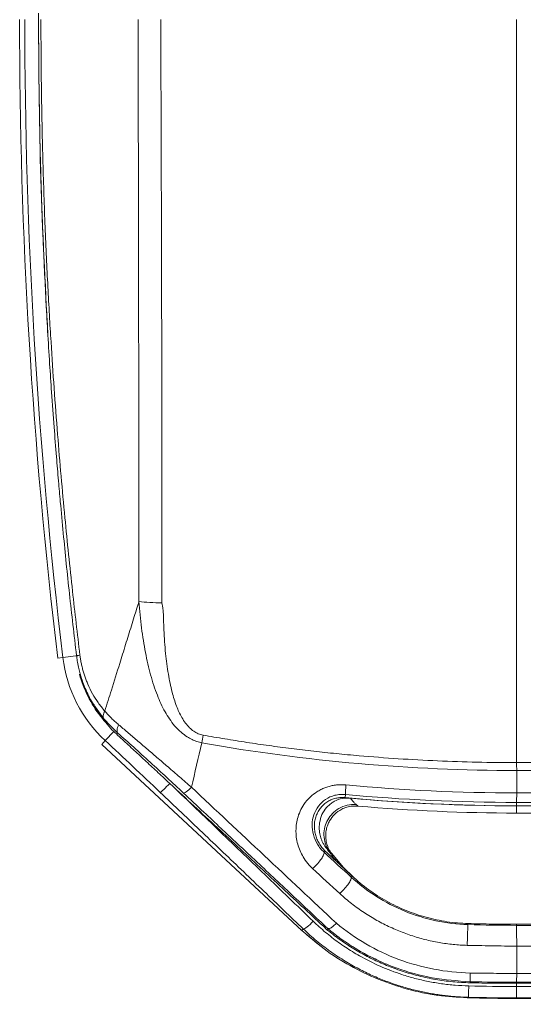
# Model space of a CAD drawing. Header units: inches. Extents: x 1127 to 2406, y 573 to 922.
# Drawn here: x 1360.84 to 1377.86, y 707.42 to 740.42 of the extents above; entities that cross this region are included whole.
import ezdxf

# ---------------------------------------------------------------- set-up
doc = ezdxf.new("R2010")
doc.units = ezdxf.units.IN

msp = doc.modelspace()

# ---------------------------------------------------------------- linework, layer by layer
at = {"color": 7, "linetype": 'Continuous', "lineweight": 15}
for p, q in [((1361.48, 740.42), (1361.48, 752.72)), ((1361.48, 740.42), (1361.484, 740.42)), ((1362.129, 718.895), (1362.303, 718.916)), ((1362.739, 718.969), (1362.303, 718.916)), ((1363.912, 716.612), (1363.681, 716.85)), ((1363.73, 716.11), (1363.611, 715.982)), ((1364.157, 716.359), (1364.109, 716.335)), ((1363.611, 715.982), (1370.367, 709.702)), ((1377.593, 715.37), (1382.593, 715.37)), ((1377.605, 715.104), (1382.581, 715.104)), ((1371.823, 714.19), (1371.833, 714.296)), ((1377.605, 714.35), (1382.581, 714.35)), ((1372.098, 713.907), (1372.262, 713.905)), ((1372.251, 713.905), (1372.245, 713.911)), ((1372.245, 713.911), (1372.251, 713.905)), ((1377.593, 714.027), (1382.593, 714.027)), ((1377.593, 713.914), (1377.593, 714.027)), ((1377.593, 713.914), (1382.593, 713.914)), ((1377.593, 713.67), (1382.593, 713.67)), ((1371.148, 712.389), (1371.108, 712.348)), ((1372.054, 711.547), (1372.02, 711.511)), ((1371.207, 709.738), (1371.084, 709.852)), ((1375.961, 709.944), (1375.96, 709.909)), ((1377.593, 709.92), (1377.593, 709.884)), ((1382.593, 709.92), (1377.593, 709.92)), ((1382.593, 709.884), (1377.593, 709.884)), ((1370.364, 709.719), (1370.355, 709.713)), ((1370.355, 709.713), (1371.011, 709.173)), ((1371.207, 709.738), (1371.237, 709.772)), ((1377.605, 709.183), (1377.605, 708.259)), ((1382.581, 709.183), (1377.605, 709.183)), ((1382.581, 708.259), (1377.605, 708.259)), ((1376.034, 707.983), (1376.033, 707.947)), ((1382.593, 707.966), (1377.593, 707.966)), ((1377.593, 707.966), (1377.593, 707.929)), ((1382.593, 707.929), (1377.593, 707.929)), ((1377.593, 707.821), (1382.593, 707.821)), ((1377.593, 707.821), (1377.593, 707.44)), ((1375.197, 707.503), (1375.932, 707.441)), ((1375.937, 707.443), (1375.932, 707.441)), ((1375.932, 707.441), (1375.937, 707.443)), ((1377.593, 707.44), (1382.593, 707.44)), ((1377.593, 707.42), (1382.593, 707.42))]:
    msp.add_line(p, q, dxfattribs=at)
at = {"color": 8, "linetype": 'Continuous', "lineweight": 15}
for p, q in [((1362.303, 718.916), (1362.129, 718.895)), ((1362.796, 718.975), (1362.739, 718.969)), ((1363.405, 717.242), (1363.681, 716.85)), ((1364.157, 716.359), (1363.912, 716.612)), ((1363.611, 715.982), (1363.73, 716.11)), ((1363.73, 716.11), (1364.018, 716.42)), ((1372.189, 713.953), (1372.245, 713.911)), ((1377.593, 713.67), (1377.593, 713.914)), ((1370.414, 709.756), (1370.364, 709.719)), ((1377.593, 707.929), (1377.593, 707.821)), ((1375.977, 707.46), (1375.937, 707.443)), ((1377.593, 707.44), (1377.593, 707.42))]:
    msp.add_line(p, q, dxfattribs=at)
at = {"color": 7, "linetype": 'Continuous', "lineweight": 15, "flags": 128}
msp.add_lwpolyline([(1371.368, 712.303), (1371.75, 711.85), (1372.109, 711.496)], dxfattribs=at)
at = {"color": 7, "linetype": 'Continuous', "lineweight": 15}
for centre, radius, start, end in [((1541.593, 740.42), 180.75, 180, 186.8393), ((1541.593, 740.42), 180.575, 180, 186.8393), ((1366.845, 719.461), 4.575, 186.8393, 227.0879), ((1366.845, 719.461), 4.575, 186.8393, 227.0879), ((1377.593, 774.42), 60.506, 264.52796, 270), ((1377.593, 774.42), 60.506, 264.6915, 270), ((1377.593, 774.42), 60.75, 264.9555, 270), ((1377.593, 774.42), 66.599, 268.61708, 270), ((1377.593, 774.42), 67, 268.57932, 270)]:
    msp.add_arc(centre, radius, start, end, dxfattribs=at)
at = {"color": 8, "linetype": 'Continuous', "lineweight": 15}
msp.add_arc((1366.845, 719.461), 4.136, 195.6366, 217.6531, dxfattribs=at)
at = {"color": 7, "linetype": 'Continuous', "lineweight": 15}
for points, knots in [([(1361.48, 740.42), (1361.493, 738.629), (1361.52, 735.082), (1361.705, 731.541), (1361.796, 729.788)], [0, 0, 0, 0, 0.505113, 1, 1, 1, 1]), ([(1361.484, 740.42), (1361.485, 740.142), (1361.486, 739.581), (1361.492, 738.731), (1361.502, 737.863), (1361.516, 736.978), (1361.536, 736.076), (1361.557, 735.295), (1361.576, 734.671), (1361.592, 734.169), (1361.612, 733.608), (1361.64, 732.904), (1361.678, 732.046), (1361.727, 731.034), (1361.787, 729.939), (1361.853, 728.864), (1361.926, 727.783), (1362.002, 726.738), (1362.081, 725.743), (1362.131, 725.136), (1362.156, 724.862), (1362.156, 724.858)], [0, 0, 0, 0, 0.053466, 0.10804, 0.163722, 0.220513, 0.278412, 0.33742, 0.371007, 0.398677, 0.43399, 0.479208, 0.534329, 0.599355, 0.674285, 0.745319, 0.806863, 0.882844, 0.946946, 0.99917, 1, 1, 1, 1]), ([(1361.563, 740.42), (1361.564, 739.999), (1361.566, 739.17), (1361.58, 737.946), (1361.601, 736.761), (1361.629, 735.615), (1361.663, 734.508), (1361.703, 733.441), (1361.747, 732.412), (1361.795, 731.423), (1361.847, 730.474), (1361.946, 728.812), (1362.109, 726.533), (1362.356, 723.733), (1362.61, 721.253), (1362.793, 719.709), (1362.878, 718.989)], [0, 0, 0, 0, 0.0588048, 0.1157916, 0.170961, 0.2243135, 0.2758495, 0.3255691, 0.3734726, 0.4195599, 0.463831, 0.5062859, 0.6519677, 0.7828207, 0.8988353, 1, 1, 1, 1]), ([(1364.844, 740.42), (1364.844, 737.138), (1364.85, 733.857), (1364.862, 727.313), (1364.868, 724.05), (1364.869, 720.802)], [0, 0, 0, 0, 0.5, 0.5, 1, 1, 1, 1]), ([(1365.601, 740.42), (1365.603, 740.008), (1365.606, 739.185), (1365.611, 737.951), (1365.616, 736.717), (1365.62, 735.484), (1365.623, 734.251), (1365.627, 733.019), (1365.63, 731.788), (1365.633, 730.557), (1365.635, 729.328), (1365.638, 728.099), (1365.639, 726.872), (1365.641, 725.646), (1365.642, 724.421), (1365.643, 723.197), (1365.643, 721.975), (1365.643, 721.161), (1365.643, 720.755)], [0, 0, 0, 0, 0.062601, 0.125189, 0.187763, 0.250324, 0.312871, 0.375405, 0.437925, 0.500432, 0.562925, 0.625405, 0.687872, 0.750324, 0.812764, 0.875189, 0.937601, 1, 1, 1, 1]), ([(1364.869, 720.802), (1364.816, 720.633), (1364.697, 720.255), (1364.514, 719.663), (1364.351, 719.134), (1364.159, 718.514), (1363.959, 717.872), (1363.789, 717.343), (1363.714, 717.107)], [0, 0, 0, 0, 0.13616, 0.303585, 0.477146, 0.56388, 0.806289, 1, 1, 1, 1]), ([(1365.644, 720.755), (1365.504, 720.757), (1365.364, 720.763), (1365.1, 720.779), (1364.977, 720.789), (1364.869, 720.802)], [0, 0, 0, 0, 0.5, 0.5, 1, 1, 1, 1]), ([(1364.869, 720.802), (1364.881, 720.65), (1364.905, 720.352), (1364.954, 719.914), (1365.013, 719.493), (1365.083, 719.088), (1365.164, 718.7), (1365.257, 718.329), (1365.363, 717.977), (1365.513, 717.558), (1365.688, 717.177), (1365.894, 716.84), (1366.072, 716.605), (1366.27, 716.4), (1366.472, 716.247), (1366.653, 716.146), (1366.82, 716.077), (1366.933, 716.05), (1366.989, 716.037)], [0, 0, 0, 0, 0.082624, 0.162497, 0.239643, 0.314091, 0.385876, 0.455037, 0.521625, 0.585702, 0.696891, 0.748233, 0.800141, 0.856341, 0.902548, 0.936551, 0.96908, 1, 1, 1, 1]), ([(1365.643, 720.755), (1365.65, 720.722), (1365.664, 720.653), (1365.678, 720.542), (1365.689, 720.418), (1365.694, 720.301), (1365.698, 720.108), (1365.714, 719.696), (1365.756, 719.079), (1365.845, 718.379), (1365.967, 717.785), (1366.117, 717.295), (1366.274, 716.945), (1366.428, 716.705), (1366.562, 716.548), (1366.707, 716.427), (1366.863, 716.338), (1366.975, 716.311), (1367.03, 716.297)], [0, 0, 0, 0, 0.02022, 0.043013, 0.06844, 0.096547, 0.114476, 0.186282, 0.349062, 0.492911, 0.618296, 0.719372, 0.805305, 0.851212, 0.892522, 0.930202, 0.965518, 1, 1, 1, 1]), ([(1362.762, 718.976), (1362.77, 718.919), (1362.787, 718.79), (1362.824, 718.6), (1362.869, 718.414), (1362.92, 718.24), (1362.98, 718.06), (1363.098, 717.766), (1363.232, 717.478), (1363.37, 717.29), (1363.405, 717.242)], [0, 0, 0, 0, 0.089518, 0.202941, 0.301424, 0.389243, 0.489249, 0.601318, 0.89862, 1, 1, 1, 1]), ([(1362.878, 718.989), (1362.885, 718.941), (1362.898, 718.844), (1362.925, 718.7), (1362.958, 718.558), (1362.996, 718.418), (1363.04, 718.281), (1363.09, 718.145), (1363.172, 717.945), (1363.302, 717.686), (1363.491, 717.382), (1363.639, 717.2), (1363.714, 717.107)], [0, 0, 0, 0, 0.066506, 0.132682, 0.198779, 0.265034, 0.331669, 0.398885, 0.466867, 0.63842, 0.815552, 1, 1, 1, 1]), ([(1363.064, 717.858), (1363.088, 717.792), (1363.188, 717.511), (1363.463, 717.054), (1363.761, 716.706), (1363.91, 716.531)], [0, 0, 0, 0, 0.1314662, 0.5655415, 1, 1, 1, 1]), ([(1363.714, 717.107), (1363.686, 717.058), (1363.667, 717.007), (1363.656, 716.918), (1363.663, 716.879), (1363.681, 716.85)], [0, 0, 0, 0, 0.5, 0.5, 1, 1, 1, 1]), ([(1363.714, 717.107), (1363.751, 717.066), (1363.824, 716.985), (1363.939, 716.868), (1364.058, 716.755), (1364.141, 716.683), (1364.182, 716.648)], [0, 0, 0, 0, 0.255288, 0.507111, 0.755377, 1, 1, 1, 1]), ([(1364.182, 716.648), (1364.152, 716.586), (1364.133, 716.525), (1364.125, 716.423), (1364.136, 716.384), (1364.157, 716.359)], [0, 0, 0, 0, 0.5, 0.5, 1, 1, 1, 1]), ([(1364.182, 716.648), (1364.231, 716.607), (1364.328, 716.524), (1364.479, 716.396), (1364.634, 716.264), (1364.794, 716.128), (1364.959, 715.987), (1365.127, 715.843), (1365.299, 715.696), (1365.539, 715.49), (1365.852, 715.219), (1366.242, 714.882), (1366.504, 714.654), (1366.638, 714.538)], [0, 0, 0, 0, 0.0634782, 0.12795, 0.1934111, 0.259854, 0.327268, 0.3956394, 0.4649516, 0.5351851, 0.684148, 0.8392259, 1, 1, 1, 1]), ([(1364.109, 716.335), (1364.242, 716.212), (1364.509, 715.965), (1364.91, 715.592), (1365.315, 715.217), (1365.585, 714.966), (1365.72, 714.84)], [0, 0, 0, 0, 0.247085, 0.496083, 0.74704, 1, 1, 1, 1]), ([(1364.157, 716.359), (1364.502, 716.057), (1364.872, 715.724), (1365.62, 715.041), (1365.999, 714.691), (1366.368, 714.345)], [0, 0, 0, 0, 0.5, 0.5, 1, 1, 1, 1]), ([(1367.03, 716.297), (1367.275, 716.254), (1367.766, 716.168), (1368.507, 716.051), (1369.253, 715.942), (1370.004, 715.843), (1370.76, 715.753), (1371.522, 715.672), (1372.471, 715.584), (1373.609, 715.497), (1374.936, 715.425), (1376.265, 715.379), (1377.151, 715.373), (1377.593, 715.37)], [0, 0, 0, 0, 0.070399, 0.141123, 0.212184, 0.28359, 0.355352, 0.42748, 0.499983, 0.624693, 0.749991, 0.875159, 1, 1, 1, 1]), ([(1366.989, 716.037), (1368.736, 715.724), (1370.501, 715.492), (1374.045, 715.184), (1375.825, 715.106), (1377.605, 715.104)], [0, 0, 0, 0, 0.5, 0.5, 1, 1, 1, 1]), ([(1365.72, 714.84), (1365.987, 714.592), (1366.517, 714.099), (1367.307, 713.365), (1368.084, 712.642), (1368.851, 711.929), (1369.606, 711.227), (1370.349, 710.536), (1370.841, 710.079), (1371.084, 709.852)], [0, 0, 0, 0, 0.148937, 0.295813, 0.440666, 0.583526, 0.724391, 0.863226, 1, 1, 1, 1]), ([(1365.908, 714.668), (1365.838, 714.596), (1365.761, 714.519), (1365.641, 714.407), (1365.6, 714.374), (1365.584, 714.367)], [0, 0, 0, 0, 0.5, 0.5, 1, 1, 1, 1]), ([(1365.908, 714.668), (1366.172, 714.415), (1366.703, 713.907), (1367.5, 713.141), (1368.302, 712.369), (1369.111, 711.592), (1369.925, 710.808), (1370.469, 710.284), (1370.742, 710.02)], [0, 0, 0, 0, 0.1632902, 0.3278688, 0.4937846, 0.6610835, 0.8298085, 1, 1, 1, 1]), ([(1366.638, 714.538), (1366.575, 714.478), (1366.512, 714.423), (1366.414, 714.353), (1366.381, 714.34), (1366.368, 714.345)], [0, 0, 0, 0, 0.5, 0.5, 1, 1, 1, 1]), ([(1371.845, 714.618), (1371.798, 714.622), (1371.704, 714.628), (1371.561, 714.622), (1371.417, 714.602), (1371.273, 714.569), (1371.131, 714.523), (1370.993, 714.461), (1370.823, 714.363), (1370.621, 714.204), (1370.376, 713.912), (1370.196, 713.513), (1370.139, 713.03), (1370.202, 712.641), (1370.318, 712.342), (1370.44, 712.122), (1370.576, 711.939), (1370.684, 711.834), (1370.724, 711.795)], [0, 0, 0, 0, 0.033495, 0.067742, 0.102557, 0.138065, 0.174276, 0.211164, 0.248757, 0.319022, 0.402029, 0.535319, 0.648644, 0.772782, 0.832153, 0.889765, 0.959752, 1, 1, 1, 1]), ([(1371.833, 714.295), (1371.829, 714.302), (1371.829, 714.347), (1371.833, 714.437), (1371.835, 714.47), (1371.839, 714.538), (1371.842, 714.575), (1371.845, 714.618)], [0, 0, 0, 0, 0.5, 0.5, 0.75, 0.75, 1, 1, 1, 1]), ([(1370.414, 709.756), (1370.193, 709.967), (1369.749, 710.392), (1369.077, 711.035), (1368.396, 711.686), (1367.706, 712.345), (1367.007, 713.012), (1366.299, 713.687), (1365.823, 714.139), (1365.584, 714.367)], [0, 0, 0, 0, 0.137793, 0.277256, 0.4184, 0.561236, 0.705775, 0.852026, 1, 1, 1, 1]), ([(1366.368, 714.345), (1366.597, 714.13), (1367.021, 713.732), (1367.605, 713.185), (1368.085, 712.734), (1368.463, 712.379), (1369.096, 711.785), (1370.011, 710.925), (1370.83, 710.155), (1371.237, 709.772)], [0, 0, 0, 0, 0.140225, 0.2595, 0.357825, 0.435197, 0.491618, 0.747535, 1, 1, 1, 1]), ([(1371.109, 712.348), (1371.063, 712.389), (1371.023, 712.431), (1370.948, 712.523), (1370.914, 712.572), (1370.822, 712.725), (1370.776, 712.833), (1370.688, 713.166), (1370.693, 713.4), (1370.835, 713.814), (1370.974, 714.004), (1371.252, 714.192), (1371.359, 714.239), (1371.532, 714.282), (1371.592, 714.292), (1371.712, 714.302), (1371.769, 714.301), (1371.833, 714.295)], [0, 0, 0, 0, 0.0625, 0.0625, 0.125, 0.125, 0.25, 0.25, 0.5, 0.5, 0.75, 0.75, 0.875, 0.875, 0.9375, 0.9375, 1, 1, 1, 1]), ([(1371.148, 712.389), (1371.126, 712.41), (1371.087, 712.448), (1371.032, 712.513), (1370.983, 712.579), (1370.925, 712.672), (1370.864, 712.793), (1370.813, 712.945), (1370.783, 713.11), (1370.778, 713.284), (1370.802, 713.456), (1370.851, 713.611), (1370.923, 713.753), (1371.021, 713.885), (1371.138, 713.997), (1371.265, 714.082), (1371.375, 714.13), (1371.466, 714.159), (1371.535, 714.176), (1371.606, 714.187), (1371.666, 714.192), (1371.714, 714.194), (1371.75, 714.194), (1371.787, 714.193), (1371.81, 714.191), (1371.823, 714.19)], [0, 0, 0, 0, 0.03125, 0.0625, 0.09375, 0.125, 0.1875, 0.25, 0.3125, 0.375, 0.4375, 0.5, 0.5625, 0.624999, 0.687499, 0.749999, 0.812499, 0.843749, 0.874999, 0.906249, 0.937499, 0.953124, 0.968749, 0.984374, 1, 1, 1, 1]), ([(1371.139, 712.555), (1371.12, 712.585), (1371.082, 712.643), (1371.037, 712.734), (1371, 712.828), (1370.973, 712.924), (1370.954, 713.022), (1370.944, 713.136), (1370.947, 713.267), (1370.976, 713.458), (1371.056, 713.686), (1371.201, 713.876), (1371.342, 713.996), (1371.496, 714.094), (1371.715, 714.179), (1371.901, 714.175), (1371.995, 714.173)], [0, 0, 0, 0, 0.045748, 0.090355, 0.134184, 0.177611, 0.221022, 0.2648, 0.328893, 0.392584, 0.518367, 0.640789, 0.700636, 0.760152, 0.878317, 1, 1, 1, 1]), ([(1371.995, 714.173), (1372.012, 714.153), (1372.044, 714.112), (1372.088, 714.06), (1372.127, 714.017), (1372.161, 713.981), (1372.18, 713.962), (1372.189, 713.953)], [0, 0, 0, 0, 0.2095315, 0.4142442, 0.6141888, 0.8094207, 1, 1, 1, 1]), ([(1377.605, 714.35), (1377.603, 714.26), (1377.601, 714.18), (1377.597, 714.066), (1377.595, 714.032), (1377.593, 714.027)], [0, 0, 0, 0, 0.5, 0.5, 1, 1, 1, 1]), ([(1371.296, 712.367), (1371.237, 712.447), (1371.19, 712.538), (1371.125, 712.728), (1371.108, 712.828), (1371.102, 713.022), (1371.114, 713.117), (1371.16, 713.292), (1371.193, 713.371), (1371.313, 713.585), (1371.441, 713.726), (1371.696, 713.872), (1371.79, 713.91), (1371.987, 713.954), (1372.09, 713.961), (1372.189, 713.953)], [0, 0, 0, 0, 0.125, 0.125, 0.25, 0.25, 0.375, 0.375, 0.5, 0.5, 0.75, 0.75, 0.875, 0.875, 1, 1, 1, 1]), ([(1371.368, 712.303), (1371.348, 712.331), (1371.308, 712.386), (1371.26, 712.476), (1371.221, 712.569), (1371.192, 712.664), (1371.173, 712.759), (1371.163, 712.854), (1371.162, 712.946), (1371.17, 713.034), (1371.184, 713.119), (1371.205, 713.198), (1371.231, 713.273), (1371.261, 713.342), (1371.326, 713.467), (1371.459, 713.639), (1371.667, 713.789), (1371.876, 713.873), (1372.062, 713.912), (1372.188, 713.907), (1372.251, 713.905)], [0, 0, 0, 0, 0.044435, 0.088631, 0.132353, 0.175382, 0.217518, 0.258586, 0.298441, 0.336964, 0.374068, 0.409692, 0.443801, 0.476381, 0.507493, 0.627479, 0.754857, 0.835952, 0.918152, 1, 1, 1, 1]), ([(1371.296, 712.367), (1371.286, 712.379), (1371.265, 712.402), (1371.227, 712.445), (1371.185, 712.496), (1371.154, 712.535), (1371.139, 712.555)], [0, 0, 0, 0, 0.251362, 0.501787, 0.75132, 1, 1, 1, 1]), ([(1371.575, 711.992), (1371.51, 712.068), (1371.355, 712.248), (1371.218, 712.443), (1371.139, 712.555)], [0, 0, 0, 0, 0.420429, 1, 1, 1, 1]), ([(1371.108, 712.348), (1371.118, 712.332), (1371.112, 712.3), (1371.076, 712.221), (1371.047, 712.175), (1370.986, 712.086), (1370.944, 712.032), (1370.843, 711.915), (1370.783, 711.852), (1370.724, 711.795)], [0, 0, 0, 0, 0.25, 0.25, 0.5, 0.5, 0.75, 0.75, 1, 1, 1, 1]), ([(1372.054, 711.547), (1371.903, 711.687), (1371.601, 711.968), (1371.299, 712.248), (1371.148, 712.389)], [0, 0, 0, 0, 0.498154, 1, 1, 1, 1]), ([(1371.368, 712.303), (1371.365, 712.304), (1371.359, 712.307), (1371.344, 712.32), (1371.323, 712.339), (1371.305, 712.358), (1371.296, 712.367)], [0, 0, 0, 0, 0.246328, 0.494929, 0.746067, 1, 1, 1, 1]), ([(1372.02, 711.511), (1372.03, 711.495), (1372.025, 711.461), (1371.989, 711.38), (1371.961, 711.332), (1371.899, 711.241), (1371.859, 711.19), (1371.76, 711.074), (1371.7, 711.011), (1371.64, 710.955)], [0, 0, 0, 0, 0.25, 0.25, 0.5, 0.5, 0.75, 0.75, 1, 1, 1, 1]), ([(1375.96, 709.909), (1375.23, 709.931), (1374.504, 710.086), (1373.161, 710.636), (1372.545, 711.029), (1372.02, 711.511)], [0, 0, 0, 0, 0.5, 0.5, 1, 1, 1, 1]), ([(1371.64, 710.955), (1371.705, 710.897), (1371.834, 710.781), (1372.035, 710.618), (1372.242, 710.462), (1372.454, 710.316), (1372.67, 710.178), (1372.89, 710.05), (1373.113, 709.93), (1373.341, 709.82), (1373.57, 709.718), (1373.803, 709.626), (1374.037, 709.544), (1374.273, 709.47), (1374.51, 709.406), (1374.748, 709.35), (1374.986, 709.304), (1375.224, 709.267), (1375.461, 709.238), (1375.698, 709.218), (1375.856, 709.212), (1375.934, 709.208)], [0, 0, 0, 0, 0.055846, 0.111334, 0.166462, 0.221234, 0.275654, 0.329723, 0.383436, 0.436791, 0.489788, 0.542427, 0.594709, 0.646633, 0.698197, 0.7494, 0.800241, 0.850717, 0.900834, 0.950599, 1, 1, 1, 1]), ([(1370.414, 709.756), (1370.431, 709.755), (1370.472, 709.779), (1370.594, 709.877), (1370.672, 709.95), (1370.742, 710.02)], [0, 0, 0, 0, 0.5, 0.5, 1, 1, 1, 1]), ([(1370.742, 710.02), (1370.81, 709.956), (1370.945, 709.829), (1371.157, 709.647), (1371.374, 709.472), (1371.598, 709.305), (1371.827, 709.147), (1372.062, 708.996), (1372.447, 708.769), (1372.997, 708.493), (1373.627, 708.252), (1374.171, 708.092), (1374.617, 707.989), (1375.069, 707.912), (1375.526, 707.86), (1375.832, 707.847), (1375.986, 707.841)], [0, 0, 0, 0, 0.048347, 0.096559, 0.144683, 0.192771, 0.24087, 0.289029, 0.337298, 0.47182, 0.606196, 0.685033, 0.763637, 0.842204, 0.920928, 1, 1, 1, 1]), ([(1371.237, 709.772), (1371.238, 709.773), (1371.241, 709.773), (1371.255, 709.773), (1371.278, 709.775), (1371.31, 709.783), (1371.347, 709.803), (1371.387, 709.831), (1371.43, 709.867), (1371.477, 709.907), (1371.51, 709.938), (1371.526, 709.952)], [0, 0, 0, 0, 0.0661655, 0.1489015, 0.2496091, 0.3781265, 0.5005341, 0.6265426, 0.7512149, 0.877667, 1, 1, 1, 1]), ([(1376.036, 708.277), (1375.212, 708.296), (1374.392, 708.451), (1372.858, 709.022), (1372.145, 709.437), (1371.526, 709.952)], [0, 0, 0, 0, 0.5, 0.5, 1, 1, 1, 1]), ([(1375.96, 709.909), (1375.959, 709.905), (1375.958, 709.886), (1375.954, 709.807), (1375.951, 709.746), (1375.946, 709.597), (1375.943, 709.511), (1375.938, 709.347), (1375.936, 709.271), (1375.934, 709.208)], [0, 0, 0, 0, 0.25, 0.25, 0.5, 0.5, 0.75, 0.75, 1, 1, 1, 1]), ([(1377.593, 709.92), (1377.321, 709.92), (1376.777, 709.924), (1376.233, 709.936), (1375.961, 709.944)], [-0.0000005, -0.0000005, -0.0000005, -0.0000005, 0.499999, 0.999998, 0.999998, 0.999998, 0.999998]), ([(1377.593, 709.884), (1377.594, 709.88), (1377.595, 709.856), (1377.597, 709.774), (1377.598, 709.715), (1377.6, 709.578), (1377.601, 709.499), (1377.603, 709.339), (1377.604, 709.257), (1377.605, 709.183)], [0, 0, 0, 0, 0.25, 0.25, 0.5, 0.5, 0.75, 0.75, 1, 1, 1, 1]), ([(1370.319, 709.749), (1370.577, 709.523), (1371.096, 709.067), (1371.977, 708.507), (1372.921, 708.049), (1373.917, 707.715), (1374.927, 707.499), (1375.605, 707.461), (1375.937, 707.443)], [0, 0, 0, 0, 0.165431, 0.33337, 0.502591, 0.671811, 0.83975, 1, 1, 1, 1]), ([(1370.414, 709.756), (1370.486, 709.688), (1370.629, 709.555), (1370.851, 709.365), (1371.075, 709.187), (1371.301, 709.018), (1371.529, 708.861), (1371.758, 708.713), (1371.987, 708.575), (1372.217, 708.447), (1372.447, 708.329), (1372.676, 708.22), (1372.903, 708.119), (1373.13, 708.027), (1373.354, 707.944), (1373.576, 707.868), (1373.796, 707.8), (1374.012, 707.739), (1374.226, 707.685), (1374.437, 707.638), (1374.643, 707.597), (1374.846, 707.562), (1375.045, 707.533), (1375.24, 707.509), (1375.431, 707.49), (1375.617, 707.475), (1375.798, 707.465), (1375.918, 707.461), (1375.977, 707.46)], [0, 0, 0, 0, 0.048268, 0.095748, 0.14244, 0.188346, 0.23347, 0.277813, 0.321374, 0.364152, 0.406147, 0.447357, 0.487784, 0.527427, 0.566286, 0.60436, 0.64165, 0.678155, 0.713875, 0.748809, 0.782959, 0.816323, 0.848901, 0.880693, 0.911699, 0.941919, 0.971353, 1, 1, 1, 1]), ([(1376.033, 707.947), (1375.935, 707.95), (1375.739, 707.957), (1375.446, 707.981), (1375.156, 708.014), (1374.868, 708.058), (1374.582, 708.113), (1374.298, 708.178), (1374.017, 708.254), (1373.737, 708.34), (1373.387, 708.463), (1372.972, 708.632), (1372.502, 708.862), (1372.05, 709.123), (1371.616, 709.412), (1371.344, 709.629), (1371.207, 709.738)], [0, 0, 0, 0, 0.056093, 0.11189, 0.167466, 0.222901, 0.278272, 0.333658, 0.389139, 0.444792, 0.500695, 0.601227, 0.700959, 0.800353, 0.899878, 1, 1, 1, 1]), ([(1375.934, 709.208), (1376.06, 709.207), (1376.338, 709.203), (1376.756, 709.194), (1377.188, 709.186), (1377.466, 709.184), (1377.605, 709.183)], [0, 0, 0, 0, 0.224941, 0.500004, 0.749999, 1, 1, 1, 1]), ([(1372.831, 708.75), (1372.912, 708.711), (1373.088, 708.625), (1373.295, 708.541), (1373.437, 708.486), (1373.495, 708.465), (1373.922, 708.309), (1374.758, 708.071), (1375.606, 708.013), (1376.034, 707.983)], [0, 0, 0, 0, 0.081771, 0.178548, 0.20178, 0.220497, 0.234697, 0.613817, 1, 1, 1, 1]), ([(1376.034, 707.983), (1376.033, 707.988), (1376.033, 708.018), (1376.033, 708.124), (1376.035, 708.199), (1376.036, 708.277)], [0, 0, 0, 0, 0.5, 0.5, 1, 1, 1, 1]), ([(1377.605, 708.259), (1377.474, 708.259), (1377.213, 708.26), (1376.821, 708.266), (1376.428, 708.273), (1376.167, 708.276), (1376.036, 708.277)], [0, 0, 0, 0, 0.250051, 0.499997, 0.749903, 1, 1, 1, 1]), ([(1377.605, 708.259), (1377.603, 708.176), (1377.601, 708.103), (1377.597, 708.001), (1377.595, 707.97), (1377.593, 707.966)], [0, 0, 0, 0, 0.5, 0.5, 1, 1, 1, 1]), ([(1376.033, 707.947), (1376.293, 707.942), (1376.813, 707.931), (1377.333, 707.929), (1377.593, 707.929)], [0, 0, 0, 0, 0.500037, 1, 1, 1, 1]), ([(1375.986, 707.841), (1375.983, 707.737), (1375.981, 707.641), (1375.978, 707.505), (1375.977, 707.464), (1375.977, 707.46)], [0, 0, 0, 0, 0.5, 0.5, 1, 1, 1, 1])]:
    msp.add_open_spline(points, degree=3, knots=knots, dxfattribs=at)
for points in [[(1377.593, 715.37), (1377.593, 723.641), (1377.593, 732.031), (1377.593, 740.42)], [(1362.762, 718.976), (1362.768, 718.977), (1362.811, 718.982), (1362.878, 718.989)], [(1363.91, 716.531), (1363.974, 716.463), (1364.041, 716.398), (1364.109, 716.335)], [(1363.73, 716.11), (1364.352, 715.532), (1364.97, 714.95), (1365.584, 714.367)], [(1367.03, 716.297), (1367.015, 716.209), (1367.001, 716.121), (1366.989, 716.037)], [(1366.638, 714.538), (1366.751, 715.033), (1366.869, 715.534), (1366.989, 716.037)], [(1377.593, 715.37), (1377.597, 715.279), (1377.601, 715.19), (1377.605, 715.104)], [(1377.605, 715.104), (1377.605, 714.853), (1377.605, 714.601), (1377.605, 714.35)], [(1371.526, 709.952), (1369.912, 711.469), (1368.28, 712.999), (1366.638, 714.538)], [(1377.605, 714.35), (1375.682, 714.35), (1373.758, 714.44), (1371.845, 714.619)], [(1371.833, 714.296), (1373.747, 714.117), (1375.67, 714.027), (1377.593, 714.027)], [(1372.02, 711.511), (1371.716, 711.789), (1371.413, 712.068), (1371.108, 712.348)], [(1370.724, 711.795), (1371.03, 711.515), (1371.335, 711.234), (1371.64, 710.955)], [(1375.961, 709.944), (1375.721, 709.951), (1375.25, 709.994), (1374.552, 710.14), (1373.867, 710.373), (1373.213, 710.686), (1372.605, 711.075), (1372.233, 711.38), (1372.054, 711.547)], [(1377.593, 709.884), (1377.049, 709.884), (1376.504, 709.892), (1375.96, 709.909)], [(1377.593, 709.92), (1377.049, 709.92), (1376.505, 709.928), (1375.961, 709.944)], [(1376.034, 707.983), (1376.554, 707.972), (1377.073, 707.966), (1377.593, 707.966)], [(1377.593, 707.44), (1377.048, 707.44), (1376.522, 707.446), (1375.977, 707.46)]]:
    msp.add_open_spline(points, degree=3, dxfattribs=at)
at = {"color": 8, "linetype": 'Continuous', "lineweight": 15}
for points, knots in [([(1362.156, 724.858), (1362.176, 724.627), (1362.227, 724.042), (1362.346, 722.777), (1362.521, 721.046), (1362.681, 719.672), (1362.762, 718.976)], [0, 0, 0, 0, 0.117242, 0.298179, 0.644875, 1, 1, 1, 1]), ([(1371.237, 709.772), (1371.261, 709.753), (1371.325, 709.7), (1371.425, 709.62), (1371.537, 709.533), (1371.65, 709.45), (1371.769, 709.366), (1371.895, 709.28), (1372.023, 709.196), (1372.275, 709.038), (1372.542, 708.884), (1372.775, 708.776), (1372.831, 708.75)], [0, 0, 0, 0, 0.049007, 0.131442, 0.203208, 0.273492, 0.353563, 0.434032, 0.514899, 0.596171, 0.903849, 1, 1, 1, 1])]:
    msp.add_open_spline(points, degree=3, knots=knots, dxfattribs=at)

doc.saveas('drawing.dxf')
